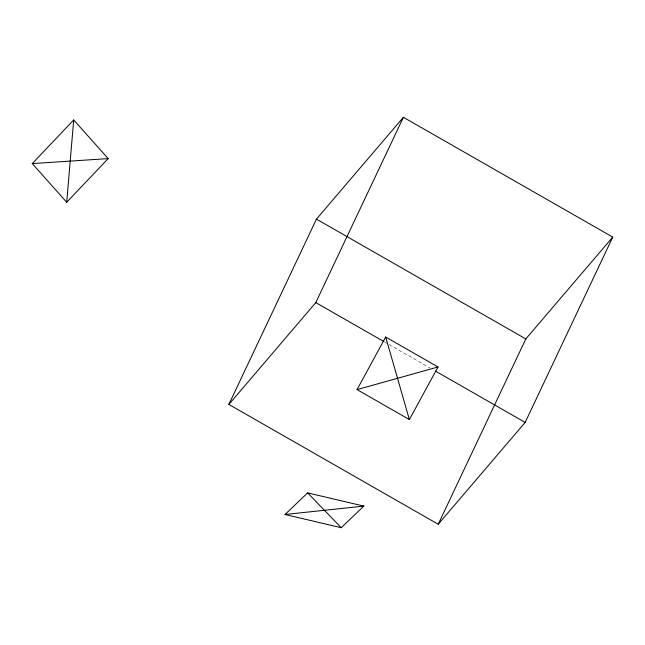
<?xml version="1.0" encoding="UTF-8"?>
<svg xmlns="http://www.w3.org/2000/svg" width="645" height="645" viewBox="0 0 645 645"><rect width="100%" height="100%" fill="white"/><g stroke="black" fill="none" stroke-linecap="round" stroke-linejoin="round"><path stroke-width="0.48" stroke-dasharray="3.23 2.42" d="M384.71 342.043L388.201 344.043M389.072 344.535L430.07 368.005"/><path stroke-width="0.97" d="M66.709 202.256L73.707 119.938L108.175 158.606L66.709 202.256L32.25 163.588L73.707 119.938M228.854 404.431L316.453 219.123L403.391 117.293L612.75 237.11L525.159 422.419L438.221 524.24L228.854 404.431L315.792 302.602L403.391 117.293M438.221 524.24L525.812 338.931L612.75 237.11M357.04 389.612L385.678 337.029L438.019 366.981L409.382 419.564L357.04 389.612L438.019 366.981M285.009 514.492L307.649 492.885L363.844 506.099L341.205 527.707L285.009 514.492L363.844 506.099M32.25 163.588L108.175 158.606M316.453 219.123L525.812 338.931M315.792 302.602L383.839 341.544M435.302 370.996L525.159 422.419M307.649 492.885L341.205 527.707M385.678 337.029L409.382 419.564"/></g></svg>
